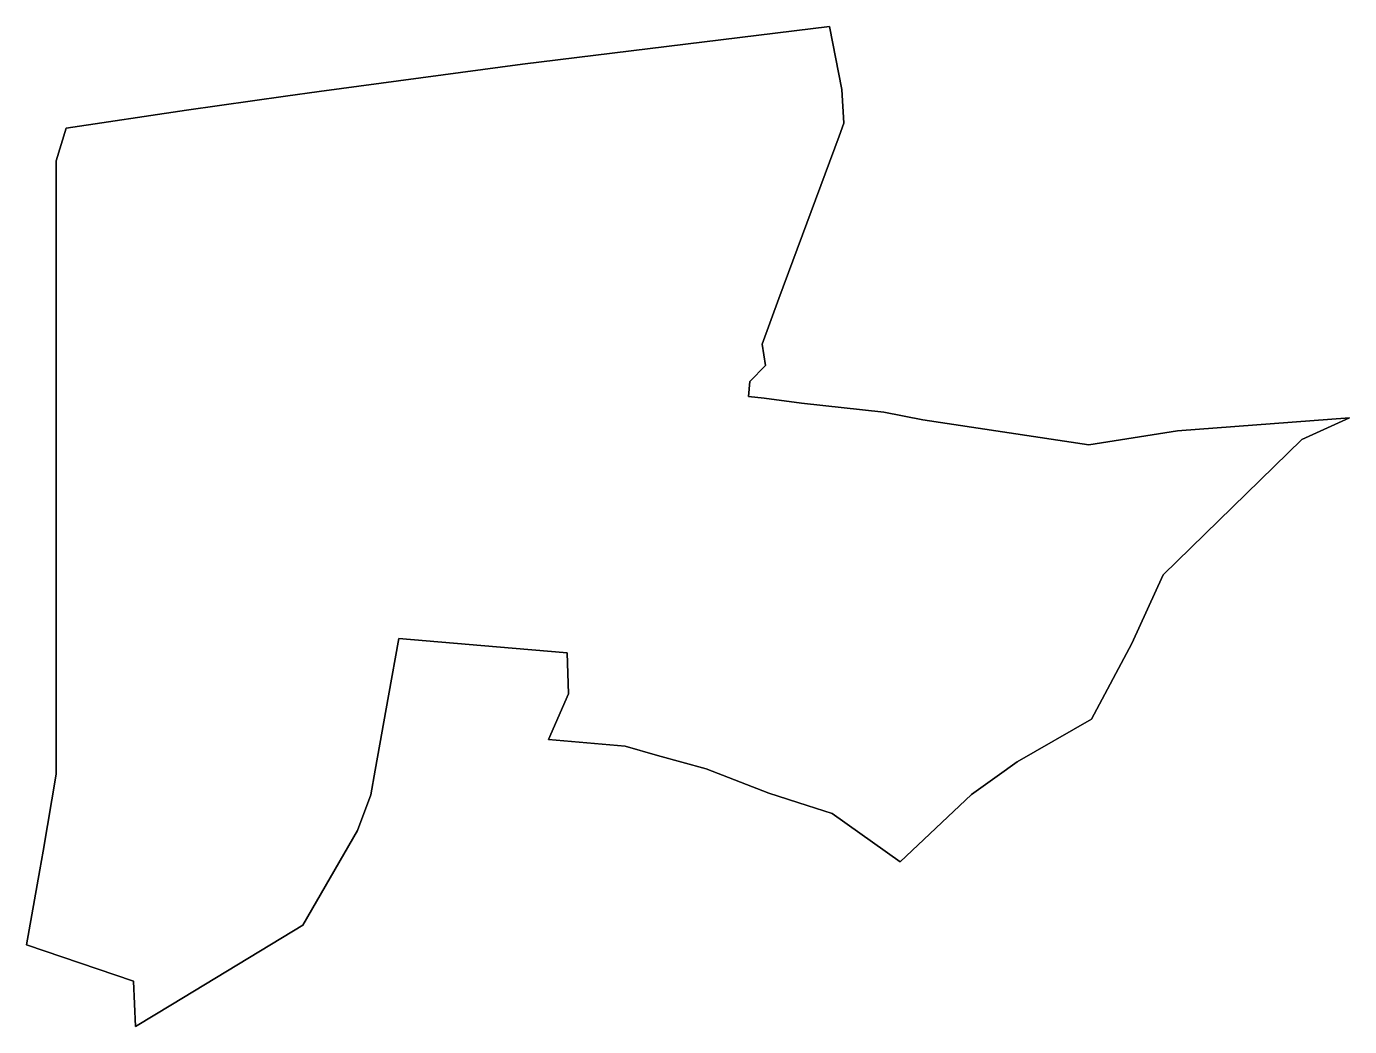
# Model space of a CAD drawing. Extents: x -85.11 to -80.27, y 45.24 to 48.9.
import ezdxf

# ---------------------------------------------------------------- set-up
doc = ezdxf.new("R2010")
doc.units = 0
doc.header["$MEASUREMENT"] = 0
doc.layers.add('GEO_', color=7, linetype='Continuous')

msp = doc.modelspace()

# ---------------------------------------------------------------- linework, layer by layer
at = {"layer": 'GEO_', "color": 7, "true_color": 0xffffff}
for p, q in [((-83.2933, 48.7582), (-82.1694, 48.896)), ((-82.1694, 48.896), (-83.2933, 48.7582)), ((-83.2933, 48.7582), (-82.1694, 48.896)), ((-82.1694, 48.896), (-83.2933, 48.7582)), ((-83.2933, 48.7582), (-82.1694, 48.896)), ((-82.1694, 48.896), (-83.2933, 48.7582)), ((-82.1694, 48.896), (-82.125, 48.6655)), ((-82.1694, 48.896), (-82.125, 48.6655)), ((-82.1694, 48.896), (-82.1694, 48.896)), ((-82.1694, 48.896), (-82.125, 48.6655)), ((-82.125, 48.6655), (-82.1694, 48.896)), ((-82.1694, 48.896), (-82.125, 48.6655)), ((-82.1694, 48.896), (-82.125, 48.6655)), ((-82.1694, 48.896), (-82.1694, 48.896)), ((-82.1694, 48.896), (-82.125, 48.6655)), ((-82.125, 48.6655), (-82.1694, 48.896)), ((-82.1694, 48.896), (-82.125, 48.6655)), ((-82.1694, 48.896), (-82.125, 48.6655)), ((-82.1694, 48.896), (-82.1694, 48.896)), ((-82.1694, 48.896), (-82.125, 48.6655)), ((-82.125, 48.6655), (-82.1694, 48.896)), ((-84.0372, 48.6582), (-83.2933, 48.7582)), ((-84.0372, 48.6582), (-83.2933, 48.7582)), ((-84.0372, 48.6582), (-83.2933, 48.7582)), ((-83.2933, 48.7582), (-84.0372, 48.6582)), ((-84.0372, 48.6582), (-83.2933, 48.7582)), ((-84.0372, 48.6582), (-83.2933, 48.7582)), ((-84.0372, 48.6582), (-83.2933, 48.7582)), ((-83.2933, 48.7582), (-84.0372, 48.6582)), ((-83.2933, 48.7582), (-83.2933, 48.7582)), ((-83.2933, 48.7582), (-83.2933, 48.7582)), ((-83.2933, 48.7582), (-83.2933, 48.7582)), ((-82.125, 48.6655), (-82.1167, 48.5427)), ((-82.125, 48.6655), (-82.1167, 48.5427)), ((-82.125, 48.6655), (-82.125, 48.6655)), ((-82.125, 48.6655), (-82.1167, 48.5427)), ((-82.1167, 48.5427), (-82.125, 48.6655)), ((-82.125, 48.6655), (-82.1167, 48.5427)), ((-82.125, 48.6655), (-82.1167, 48.5427)), ((-82.125, 48.6655), (-82.125, 48.6655)), ((-82.125, 48.6655), (-82.1167, 48.5427)), ((-82.1167, 48.5427), (-82.125, 48.6655)), ((-82.125, 48.6655), (-82.1167, 48.5427)), ((-82.125, 48.6655), (-82.1167, 48.5427)), ((-82.125, 48.6655), (-82.125, 48.6655)), ((-82.125, 48.6655), (-82.1167, 48.5427)), ((-82.1167, 48.5427), (-82.125, 48.6655)), ((-84.5225, 48.5895), (-84.1606, 48.6413)), ((-84.5225, 48.5895), (-84.1606, 48.6413)), ((-84.5225, 48.5895), (-84.1606, 48.6413)), ((-84.1606, 48.6413), (-84.5225, 48.5895)), ((-84.5225, 48.5895), (-84.1606, 48.6413)), ((-84.5225, 48.5895), (-84.1606, 48.6413)), ((-84.5225, 48.5895), (-84.1606, 48.6413)), ((-84.1606, 48.6413), (-84.5225, 48.5895)), ((-84.1606, 48.6413), (-84.0372, 48.6582)), ((-84.1606, 48.6413), (-84.0372, 48.6582)), ((-84.1606, 48.6413), (-84.0372, 48.6582)), ((-84.0372, 48.6582), (-84.1606, 48.6413)), ((-84.1606, 48.6413), (-84.0372, 48.6582)), ((-84.1606, 48.6413), (-84.0372, 48.6582)), ((-84.1606, 48.6413), (-84.0372, 48.6582)), ((-84.0372, 48.6582), (-84.1606, 48.6413)), ((-84.1606, 48.6413), (-84.1606, 48.6413)), ((-84.1606, 48.6413), (-84.1606, 48.6413)), ((-84.0372, 48.6582), (-84.0372, 48.6582)), ((-84.0372, 48.6582), (-84.0372, 48.6582)), ((-84.9636, 48.5243), (-84.5225, 48.5895)), ((-84.9636, 48.5243), (-84.5225, 48.5895)), ((-84.9636, 48.5243), (-84.5225, 48.5895)), ((-84.5225, 48.5895), (-84.9636, 48.5243)), ((-84.9636, 48.5243), (-84.5225, 48.5895)), ((-84.9636, 48.5243), (-84.5225, 48.5895)), ((-84.9636, 48.5243), (-84.5225, 48.5895)), ((-84.5225, 48.5895), (-84.9636, 48.5243)), ((-84.5225, 48.5895), (-84.5225, 48.5895)), ((-84.5225, 48.5895), (-84.5225, 48.5895)), ((-84.5225, 48.5895), (-84.5225, 48.5895)), ((-84.5225, 48.5895), (-84.5225, 48.5895)), ((-85, 48.4047), (-84.9636, 48.5243)), ((-85, 48.4047), (-84.9636, 48.5243)), ((-85, 48.4047), (-84.9636, 48.5243)), ((-84.9636, 48.5243), (-85, 48.4047)), ((-85, 48.4047), (-84.9636, 48.5243)), ((-85, 48.4047), (-84.9636, 48.5243)), ((-85, 48.4047), (-84.9636, 48.5243)), ((-84.9636, 48.5243), (-85, 48.4047)), ((-84.9636, 48.5243), (-84.9636, 48.5243)), ((-84.9636, 48.5243), (-84.9636, 48.5243)), ((-82.1167, 48.5427), (-82.1343, 48.4949)), ((-82.1167, 48.5427), (-82.1343, 48.4949)), ((-82.1167, 48.5427), (-82.1343, 48.4949)), ((-82.1343, 48.4949), (-82.1167, 48.5427)), ((-82.1167, 48.5427), (-82.1343, 48.4949)), ((-82.1167, 48.5427), (-82.1343, 48.4949)), ((-82.1167, 48.5427), (-82.1343, 48.4949)), ((-82.1343, 48.4949), (-82.1167, 48.5427)), ((-82.1167, 48.5427), (-82.1343, 48.4949)), ((-82.1167, 48.5427), (-82.1343, 48.4949)), ((-82.1167, 48.5427), (-82.1343, 48.4949)), ((-82.1343, 48.4949), (-82.1167, 48.5427)), ((-82.1167, 48.5427), (-82.1167, 48.5427)), ((-82.1167, 48.5427), (-82.1167, 48.5427)), ((-82.1167, 48.5427), (-82.1167, 48.5427)), ((-82.1343, 48.4949), (-82.3556, 47.9008)), ((-82.1343, 48.4949), (-82.3556, 47.9008)), ((-82.1343, 48.4949), (-82.3556, 47.9008)), ((-82.3556, 47.9008), (-82.1343, 48.4949)), ((-82.1343, 48.4949), (-82.3556, 47.9008)), ((-82.1343, 48.4949), (-82.3556, 47.9008)), ((-82.1343, 48.4949), (-82.3556, 47.9008)), ((-82.3556, 47.9008), (-82.1343, 48.4949)), ((-82.1343, 48.4949), (-82.3556, 47.9008)), ((-82.1343, 48.4949), (-82.3556, 47.9008)), ((-82.1343, 48.4949), (-82.3556, 47.9008)), ((-82.3556, 47.9008), (-82.1343, 48.4949)), ((-82.1343, 48.4949), (-82.1343, 48.4949)), ((-82.1343, 48.4949), (-82.1343, 48.4949)), ((-82.1343, 48.4949), (-82.1343, 48.4949)), ((-85, 47.9617), (-85, 48.4047)), ((-85, 47.9617), (-85, 48.4047)), ((-85, 47.9617), (-85, 48.4047)), ((-85, 48.4047), (-85, 48.4047)), ((-85, 48.4047), (-85, 47.9617)), ((-85, 47.9617), (-85, 48.4047)), ((-85, 47.9617), (-85, 48.4047)), ((-85, 47.9617), (-85, 48.4047)), ((-85, 48.4047), (-85, 48.4047)), ((-85, 48.4047), (-85, 47.9617)), ((-85, 47.7676), (-85, 47.9617)), ((-85, 47.9617), (-85, 47.9617)), ((-85, 47.9617), (-85, 47.7676)), ((-85, 47.7676), (-85, 47.9617)), ((-85, 47.9617), (-85, 47.9617)), ((-85, 47.9617), (-85, 47.7676)), ((-82.3556, 47.9008), (-82.4167, 47.7338)), ((-82.3556, 47.9008), (-82.4167, 47.7338)), ((-82.3556, 47.9008), (-82.4167, 47.7338)), ((-82.4167, 47.7338), (-82.3556, 47.9008)), ((-82.3556, 47.9008), (-82.4167, 47.7338)), ((-82.3556, 47.9008), (-82.4167, 47.7338)), ((-82.3556, 47.9008), (-82.4167, 47.7338)), ((-82.4167, 47.7338), (-82.3556, 47.9008)), ((-82.3556, 47.9008), (-82.3556, 47.9008)), ((-82.3556, 47.9008), (-82.3556, 47.9008)), ((-82.3556, 47.9008), (-82.3556, 47.9008)), ((-85, 47.6727), (-85, 47.7676)), ((-85, 47.6727), (-85, 47.7676)), ((-85, 47.6727), (-85, 47.7676)), ((-85, 47.7676), (-85, 47.7676)), ((-85, 47.7676), (-85, 47.6727)), ((-85, 47.6727), (-85, 47.7676)), ((-85, 47.6727), (-85, 47.7676)), ((-85, 47.6727), (-85, 47.7676)), ((-85, 47.7676), (-85, 47.7676)), ((-85, 47.7676), (-85, 47.6727)), ((-82.4167, 47.7338), (-82.4042, 47.6556)), ((-82.4167, 47.7338), (-82.4042, 47.6556)), ((-82.4167, 47.7338), (-82.4167, 47.7338)), ((-82.4167, 47.7338), (-82.4042, 47.6556)), ((-82.4042, 47.6556), (-82.4167, 47.7338)), ((-82.4167, 47.7338), (-82.4042, 47.6556)), ((-82.4167, 47.7338), (-82.4042, 47.6556)), ((-82.4167, 47.7338), (-82.4167, 47.7338)), ((-82.4167, 47.7338), (-82.4042, 47.6556)), ((-82.4042, 47.6556), (-82.4167, 47.7338)), ((-85, 47.368), (-85, 47.6727)), ((-85, 47.368), (-85, 47.6727)), ((-85, 47.368), (-85, 47.6727)), ((-85, 47.6727), (-85, 47.6727)), ((-85, 47.6727), (-85, 47.368)), ((-85, 47.368), (-85, 47.6727)), ((-85, 47.368), (-85, 47.6727)), ((-85, 47.368), (-85, 47.6727)), ((-85, 47.6727), (-85, 47.6727)), ((-85, 47.6727), (-85, 47.368)), ((-82.4042, 47.6556), (-82.4611, 47.5968)), ((-82.4042, 47.6556), (-82.4611, 47.5968)), ((-82.4042, 47.6556), (-82.4611, 47.5968)), ((-82.4611, 47.5968), (-82.4042, 47.6556)), ((-82.4042, 47.6556), (-82.4611, 47.5968)), ((-82.4042, 47.6556), (-82.4611, 47.5968)), ((-82.4042, 47.6556), (-82.4611, 47.5968)), ((-82.4611, 47.5968), (-82.4042, 47.6556)), ((-82.4042, 47.6556), (-82.4042, 47.6556)), ((-82.4042, 47.6556), (-82.4042, 47.6556)), ((-82.4611, 47.5968), (-82.4667, 47.5418)), ((-82.4611, 47.5968), (-82.4667, 47.5418)), ((-82.4611, 47.5968), (-82.4667, 47.5418)), ((-82.4667, 47.5418), (-82.4611, 47.5968)), ((-82.4611, 47.5968), (-82.4667, 47.5418)), ((-82.4611, 47.5968), (-82.4667, 47.5418)), ((-82.4611, 47.5968), (-82.4667, 47.5418)), ((-82.4667, 47.5418), (-82.4611, 47.5968)), ((-82.4611, 47.5968), (-82.4611, 47.5968)), ((-82.4611, 47.5968), (-82.4611, 47.5968)), ((-82.4667, 47.5418), (-82.4667, 47.5418)), ((-82.4667, 47.5418), (-82.4667, 47.5418)), ((-82.4667, 47.5418), (-82.4083, 47.5361)), ((-82.4083, 47.5361), (-82.4667, 47.5418)), ((-82.4667, 47.5418), (-82.4667, 47.5418)), ((-82.4667, 47.5418), (-82.4083, 47.5361)), ((-82.4083, 47.5361), (-82.4667, 47.5418)), ((-82.4667, 47.5418), (-82.4667, 47.5418)), ((-82.4083, 47.5361), (-82.2722, 47.518)), ((-82.4083, 47.5361), (-82.2722, 47.518)), ((-82.4083, 47.5361), (-82.4083, 47.5361)), ((-82.4083, 47.5361), (-82.2722, 47.518)), ((-82.2722, 47.518), (-82.4083, 47.5361)), ((-82.4083, 47.5361), (-82.2722, 47.518)), ((-82.4083, 47.5361), (-82.2722, 47.518)), ((-82.4083, 47.5361), (-82.4083, 47.5361)), ((-82.4083, 47.5361), (-82.2722, 47.518)), ((-82.2722, 47.518), (-82.4083, 47.5361)), ((-82.2722, 47.518), (-81.9708, 47.485)), ((-82.2722, 47.518), (-81.9708, 47.485)), ((-82.2722, 47.518), (-82.2722, 47.518)), ((-82.2722, 47.518), (-81.9708, 47.485)), ((-81.9708, 47.485), (-82.2722, 47.518)), ((-82.2722, 47.518), (-81.9708, 47.485)), ((-82.2722, 47.518), (-81.9708, 47.485)), ((-82.2722, 47.518), (-82.2722, 47.518)), ((-82.2722, 47.518), (-81.9708, 47.485)), ((-81.9708, 47.485), (-82.2722, 47.518)), ((-81.9708, 47.485), (-81.8278, 47.4566)), ((-81.9708, 47.485), (-81.8278, 47.4566)), ((-81.9708, 47.485), (-81.9708, 47.485)), ((-81.9708, 47.485), (-81.8278, 47.4566)), ((-81.8278, 47.4566), (-81.9708, 47.485)), ((-81.9708, 47.485), (-81.8278, 47.4566)), ((-81.9708, 47.485), (-81.8278, 47.4566)), ((-81.9708, 47.485), (-81.9708, 47.485)), ((-81.9708, 47.485), (-81.8278, 47.4566)), ((-81.8278, 47.4566), (-81.9708, 47.485)), ((-81.8278, 47.4566), (-81.2208, 47.3658)), ((-81.2208, 47.3658), (-81.8278, 47.4566)), ((-81.8278, 47.4566), (-81.8278, 47.4566)), ((-81.8278, 47.4566), (-81.2208, 47.3658)), ((-81.8278, 47.4566), (-81.2208, 47.3658)), ((-81.8278, 47.4566), (-81.8278, 47.4566)), ((-81.8278, 47.4566), (-81.2208, 47.3658)), ((-81.2208, 47.3658), (-81.8278, 47.4566)), ((-81.8278, 47.4566), (-81.2208, 47.3658)), ((-81.8278, 47.4566), (-81.2208, 47.3658)), ((-81.8278, 47.4566), (-81.8278, 47.4566)), ((-81.8278, 47.4566), (-81.2208, 47.3658)), ((-81.2208, 47.3658), (-81.8278, 47.4566)), ((-80.8958, 47.4168), (-80.2667, 47.4642)), ((-80.8958, 47.4168), (-80.2667, 47.4642)), ((-80.8958, 47.4168), (-80.2667, 47.4642)), ((-80.2667, 47.4642), (-80.8958, 47.4168)), ((-80.8958, 47.4168), (-80.2667, 47.4642)), ((-80.8958, 47.4168), (-80.2667, 47.4642)), ((-80.8958, 47.4168), (-80.2667, 47.4642)), ((-80.2667, 47.4642), (-80.8958, 47.4168)), ((-80.8958, 47.4168), (-80.2667, 47.4642)), ((-80.8958, 47.4168), (-80.2667, 47.4642)), ((-80.8958, 47.4168), (-80.2667, 47.4642)), ((-80.2667, 47.4642), (-80.8958, 47.4168)), ((-80.2667, 47.4642), (-80.4417, 47.3847)), ((-80.2667, 47.4642), (-80.4417, 47.3847)), ((-80.2667, 47.4642), (-80.4417, 47.3847)), ((-80.4417, 47.3847), (-80.2667, 47.4642)), ((-80.2667, 47.4642), (-80.4417, 47.3847)), ((-80.2667, 47.4642), (-80.4417, 47.3847)), ((-80.2667, 47.4642), (-80.4417, 47.3847)), ((-80.4417, 47.3847), (-80.2667, 47.4642)), ((-80.2667, 47.4642), (-80.4417, 47.3847)), ((-80.2667, 47.4642), (-80.4417, 47.3847)), ((-80.2667, 47.4642), (-80.4417, 47.3847)), ((-80.4417, 47.3847), (-80.2667, 47.4642)), ((-80.4417, 47.3847), (-80.2667, 47.4642)), ((-80.2667, 47.4642), (-80.4417, 47.3847)), ((-80.4417, 47.3847), (-80.2667, 47.4642)), ((-80.2667, 47.4642), (-80.4417, 47.3847)), ((-80.4417, 47.3847), (-80.2667, 47.4642)), ((-80.2667, 47.4642), (-80.4417, 47.3847)), ((-80.2667, 47.4642), (-80.2667, 47.4642)), ((-80.2667, 47.4642), (-80.2667, 47.4642)), ((-80.2667, 47.4642), (-80.2667, 47.4642)), ((-80.2667, 47.4642), (-80.2667, 47.4642)), ((-80.2667, 47.4642), (-80.2667, 47.4642)), ((-80.2667, 47.4642), (-80.2667, 47.4642)), ((-81.2208, 47.3658), (-80.8958, 47.4168)), ((-81.2208, 47.3658), (-80.8958, 47.4168)), ((-81.2208, 47.3658), (-80.8958, 47.4168)), ((-80.8958, 47.4168), (-81.2208, 47.3658)), ((-81.2208, 47.3658), (-80.8958, 47.4168)), ((-81.2208, 47.3658), (-80.8958, 47.4168)), ((-81.2208, 47.3658), (-80.8958, 47.4168)), ((-80.8958, 47.4168), (-81.2208, 47.3658)), ((-81.2208, 47.3658), (-80.8958, 47.4168)), ((-81.2208, 47.3658), (-80.8958, 47.4168)), ((-81.2208, 47.3658), (-80.8958, 47.4168)), ((-80.8958, 47.4168), (-81.2208, 47.3658)), ((-80.8958, 47.4168), (-80.8958, 47.4168)), ((-80.8958, 47.4168), (-80.8958, 47.4168)), ((-80.8958, 47.4168), (-80.8958, 47.4168)), ((-85, 47.2936), (-85, 47.368)), ((-85, 47.2936), (-85, 47.368)), ((-85, 47.2936), (-85, 47.368)), ((-85, 47.368), (-85, 47.368)), ((-85, 47.368), (-85, 47.2936)), ((-85, 47.2936), (-85, 47.368)), ((-85, 47.2936), (-85, 47.368)), ((-85, 47.2936), (-85, 47.368)), ((-85, 47.368), (-85, 47.368)), ((-85, 47.368), (-85, 47.2936)), ((-81.2208, 47.3658), (-81.2208, 47.3658)), ((-81.2208, 47.3658), (-81.2208, 47.3658)), ((-81.2208, 47.3658), (-81.2208, 47.3658)), ((-80.4417, 47.3847), (-80.9486, 46.8898)), ((-80.4417, 47.3847), (-80.9486, 46.8898)), ((-80.4417, 47.3847), (-80.9486, 46.8898)), ((-80.9486, 46.8898), (-80.4417, 47.3847)), ((-80.4417, 47.3847), (-80.9486, 46.8898)), ((-80.4417, 47.3847), (-80.9486, 46.8898)), ((-80.4417, 47.3847), (-80.9486, 46.8898)), ((-80.9486, 46.8898), (-80.4417, 47.3847)), ((-80.4417, 47.3847), (-80.9486, 46.8898)), ((-80.4417, 47.3847), (-80.9486, 46.8898)), ((-80.4417, 47.3847), (-80.9486, 46.8898)), ((-80.9486, 46.8898), (-80.4417, 47.3847)), ((-80.9486, 46.8898), (-80.4417, 47.3847)), ((-80.9486, 46.8898), (-80.4417, 47.3847)), ((-80.9486, 46.8898), (-80.4417, 47.3847)), ((-80.4417, 47.3847), (-80.9486, 46.8898)), ((-80.9486, 46.8898), (-80.4417, 47.3847)), ((-80.9486, 46.8898), (-80.4417, 47.3847)), ((-80.9486, 46.8898), (-80.4417, 47.3847)), ((-80.4417, 47.3847), (-80.9486, 46.8898)), ((-80.9486, 46.8898), (-80.4417, 47.3847)), ((-80.9486, 46.8898), (-80.4417, 47.3847)), ((-80.9486, 46.8898), (-80.4417, 47.3847)), ((-80.4417, 47.3847), (-80.9486, 46.8898)), ((-80.4417, 47.3847), (-80.4417, 47.3847)), ((-80.4417, 47.3847), (-80.4417, 47.3847)), ((-80.4417, 47.3847), (-80.4417, 47.3847)), ((-80.4417, 47.3847), (-80.4417, 47.3847)), ((-80.4417, 47.3847), (-80.4417, 47.3847)), ((-80.4417, 47.3847), (-80.4417, 47.3847)), ((-85, 47.2936), (-85, 47.2936)), ((-85, 47.2936), (-85, 47.2936)), ((-85, 47.1719), (-85, 47.2936)), ((-85, 47.1719), (-85, 47.2936)), ((-85, 47.1719), (-85, 47.2936)), ((-85, 47.2936), (-85, 47.2936)), ((-85, 47.2936), (-85, 47.1719)), ((-85, 47.1719), (-85, 47.2936)), ((-85, 47.1719), (-85, 47.2936)), ((-85, 47.1719), (-85, 47.2936)), ((-85, 47.2936), (-85, 47.2936)), ((-85, 47.2936), (-85, 47.1719)), ((-85, 47.0694), (-85, 47.1719)), ((-85, 47.1719), (-85, 47.1719)), ((-85, 47.1719), (-85, 47.0694)), ((-85, 47.0694), (-85, 47.1719)), ((-85, 47.1719), (-85, 47.1719)), ((-85, 47.1719), (-85, 47.0694)), ((-85, 46.8665), (-85, 47.0694)), ((-85, 46.8665), (-85, 47.0694)), ((-85, 46.8665), (-85, 47.0694)), ((-85, 47.0694), (-85, 47.0694)), ((-85, 47.0694), (-85, 46.8665)), ((-85, 46.8665), (-85, 47.0694)), ((-85, 46.8665), (-85, 47.0694)), ((-85, 46.8665), (-85, 47.0694)), ((-85, 47.0694), (-85, 47.0694)), ((-85, 47.0694), (-85, 46.8665)), ((-80.9486, 46.8898), (-81.0639, 46.6389)), ((-80.9486, 46.8898), (-81.0639, 46.6389)), ((-80.9486, 46.8898), (-81.0639, 46.6389)), ((-81.0639, 46.6389), (-80.9486, 46.8898)), ((-80.9486, 46.8898), (-81.0639, 46.6389)), ((-80.9486, 46.8898), (-81.0639, 46.6389)), ((-80.9486, 46.8898), (-81.0639, 46.6389)), ((-81.0639, 46.6389), (-80.9486, 46.8898)), ((-80.9486, 46.8898), (-81.0639, 46.6389)), ((-80.9486, 46.8898), (-81.0639, 46.6389)), ((-80.9486, 46.8898), (-81.0639, 46.6389)), ((-81.0639, 46.6389), (-80.9486, 46.8898)), ((-80.9486, 46.8898), (-81.0639, 46.6389)), ((-80.9486, 46.8898), (-81.0639, 46.6389)), ((-80.9486, 46.8898), (-81.0639, 46.6389)), ((-81.0639, 46.6389), (-80.9486, 46.8898)), ((-80.9486, 46.8898), (-81.0639, 46.6389)), ((-80.9486, 46.8898), (-81.0639, 46.6389)), ((-80.9486, 46.8898), (-81.0639, 46.6389)), ((-81.0639, 46.6389), (-80.9486, 46.8898)), ((-80.9486, 46.8898), (-81.0639, 46.6389)), ((-80.9486, 46.8898), (-81.0639, 46.6389)), ((-80.9486, 46.8898), (-81.0639, 46.6389)), ((-81.0639, 46.6389), (-80.9486, 46.8898)), ((-81.0639, 46.6389), (-80.9486, 46.8898)), ((-81.0639, 46.6389), (-80.9486, 46.8898)), ((-81.0639, 46.6389), (-80.9486, 46.8898)), ((-80.9486, 46.8898), (-81.0639, 46.6389)), ((-81.0639, 46.6389), (-80.9486, 46.8898)), ((-81.0639, 46.6389), (-80.9486, 46.8898)), ((-81.0639, 46.6389), (-80.9486, 46.8898)), ((-80.9486, 46.8898), (-81.0639, 46.6389)), ((-81.0639, 46.6389), (-80.9486, 46.8898)), ((-81.0639, 46.6389), (-80.9486, 46.8898)), ((-81.0639, 46.6389), (-80.9486, 46.8898)), ((-80.9486, 46.8898), (-81.0639, 46.6389)), ((-80.9486, 46.8898), (-80.9486, 46.8898)), ((-80.9486, 46.8898), (-80.9486, 46.8898)), ((-80.9486, 46.8898), (-80.9486, 46.8898)), ((-80.9486, 46.8898), (-80.9486, 46.8898)), ((-80.9486, 46.8898), (-80.9486, 46.8898)), ((-80.9486, 46.8898), (-80.9486, 46.8898)), ((-80.9486, 46.8898), (-80.9486, 46.8898)), ((-80.9486, 46.8898), (-80.9486, 46.8898)), ((-80.9486, 46.8898), (-80.9486, 46.8898)), ((-80.9486, 46.8898), (-80.9486, 46.8898)), ((-80.9486, 46.8898), (-80.9486, 46.8898)), ((-80.9486, 46.8898), (-80.9486, 46.8898)), ((-85, 46.5864), (-85, 46.8665)), ((-85, 46.5864), (-85, 46.8665)), ((-85, 46.5864), (-85, 46.8665)), ((-85, 46.8665), (-85, 46.8665)), ((-85, 46.8665), (-85, 46.5864)), ((-85, 46.5864), (-85, 46.8665)), ((-85, 46.5864), (-85, 46.8665)), ((-85, 46.5864), (-85, 46.8665)), ((-85, 46.8665), (-85, 46.8665)), ((-85, 46.8665), (-85, 46.5864)), ((-83.7832, 46.4472), (-83.7451, 46.6567)), ((-83.7832, 46.4472), (-83.7451, 46.6567)), ((-83.7832, 46.4472), (-83.7451, 46.6567)), ((-83.7451, 46.6567), (-83.7832, 46.4472)), ((-83.7832, 46.4472), (-83.7451, 46.6567)), ((-83.7832, 46.4472), (-83.7451, 46.6567)), ((-83.7832, 46.4472), (-83.7451, 46.6567)), ((-83.7451, 46.6567), (-83.7832, 46.4472)), ((-83.7451, 46.6567), (-83.7832, 46.4472)), ((-83.7451, 46.6567), (-83.7832, 46.4472)), ((-83.7451, 46.6567), (-83.7832, 46.4472)), ((-83.7832, 46.4472), (-83.7451, 46.6567)), ((-83.7451, 46.6567), (-83.3885, 46.6259)), ((-83.3885, 46.6259), (-83.7451, 46.6567)), ((-83.7451, 46.6567), (-83.7451, 46.6567)), ((-83.7451, 46.6567), (-83.3885, 46.6259)), ((-83.3885, 46.6259), (-83.7451, 46.6567)), ((-83.7451, 46.6567), (-83.7451, 46.6567)), ((-83.7451, 46.6567), (-83.7451, 46.6567)), ((-83.3885, 46.6259), (-83.7451, 46.6567)), ((-83.3885, 46.6259), (-83.7451, 46.6567)), ((-83.3885, 46.6259), (-83.7451, 46.6567)), ((-83.7451, 46.6567), (-83.7451, 46.6567)), ((-83.7451, 46.6567), (-83.3885, 46.6259)), ((-83.3885, 46.6259), (-83.1302, 46.6038)), ((-83.3885, 46.6259), (-83.1302, 46.6038)), ((-83.3885, 46.6259), (-83.3885, 46.6259)), ((-83.3885, 46.6259), (-83.1302, 46.6038)), ((-83.1302, 46.6038), (-83.3885, 46.6259)), ((-83.3885, 46.6259), (-83.3885, 46.6259)), ((-83.1302, 46.6038), (-83.3885, 46.6259)), ((-83.1302, 46.6038), (-83.3885, 46.6259)), ((-83.1302, 46.6038), (-83.3885, 46.6259)), ((-83.3885, 46.6259), (-83.3885, 46.6259)), ((-83.3885, 46.6259), (-83.1302, 46.6038)), ((-83.3885, 46.6259), (-83.1302, 46.6038)), ((-83.3885, 46.6259), (-83.1302, 46.6038)), ((-83.3885, 46.6259), (-83.3885, 46.6259)), ((-83.3885, 46.6259), (-83.1302, 46.6038)), ((-83.1302, 46.6038), (-83.3885, 46.6259)), ((-81.0639, 46.6389), (-81.2111, 46.3619)), ((-81.0639, 46.6389), (-81.2111, 46.3619)), ((-81.0639, 46.6389), (-81.2111, 46.3619)), ((-81.2111, 46.3619), (-81.0639, 46.6389)), ((-81.0639, 46.6389), (-81.2111, 46.3619)), ((-81.0639, 46.6389), (-81.2111, 46.3619)), ((-81.0639, 46.6389), (-81.2111, 46.3619)), ((-81.2111, 46.3619), (-81.0639, 46.6389)), ((-81.0639, 46.6389), (-81.2111, 46.3619)), ((-81.0639, 46.6389), (-81.2111, 46.3619)), ((-81.0639, 46.6389), (-81.2111, 46.3619)), ((-81.2111, 46.3619), (-81.0639, 46.6389)), ((-81.0639, 46.6389), (-81.2111, 46.3619)), ((-81.0639, 46.6389), (-81.2111, 46.3619)), ((-81.0639, 46.6389), (-81.2111, 46.3619)), ((-81.2111, 46.3619), (-81.0639, 46.6389)), ((-81.0639, 46.6389), (-81.2111, 46.3619)), ((-81.0639, 46.6389), (-81.2111, 46.3619)), ((-81.0639, 46.6389), (-81.2111, 46.3619)), ((-81.2111, 46.3619), (-81.0639, 46.6389)), ((-81.0639, 46.6389), (-81.2111, 46.3619)), ((-81.0639, 46.6389), (-81.2111, 46.3619)), ((-81.0639, 46.6389), (-81.2111, 46.3619)), ((-81.2111, 46.3619), (-81.0639, 46.6389)), ((-81.2111, 46.3619), (-81.0639, 46.6389)), ((-81.2111, 46.3619), (-81.0639, 46.6389)), ((-81.2111, 46.3619), (-81.0639, 46.6389)), ((-81.0639, 46.6389), (-81.2111, 46.3619)), ((-81.2111, 46.3619), (-81.0639, 46.6389)), ((-81.2111, 46.3619), (-81.0639, 46.6389)), ((-81.2111, 46.3619), (-81.0639, 46.6389)), ((-81.0639, 46.6389), (-81.2111, 46.3619)), ((-81.2111, 46.3619), (-81.0639, 46.6389)), ((-81.2111, 46.3619), (-81.0639, 46.6389)), ((-81.2111, 46.3619), (-81.0639, 46.6389)), ((-81.0639, 46.6389), (-81.2111, 46.3619)), ((-81.0639, 46.6389), (-81.0639, 46.6389)), ((-81.0639, 46.6389), (-81.0639, 46.6389)), ((-81.0639, 46.6389), (-81.0639, 46.6389)), ((-81.0639, 46.6389), (-81.0639, 46.6389)), ((-81.0639, 46.6389), (-81.0639, 46.6389)), ((-81.0639, 46.6389), (-81.0639, 46.6389)), ((-81.0639, 46.6389), (-81.0639, 46.6389)), ((-81.0639, 46.6389), (-81.0639, 46.6389)), ((-81.0639, 46.6389), (-81.0639, 46.6389)), ((-84.9992, 46.5403), (-85, 46.5864)), ((-84.9992, 46.5403), (-85, 46.5864)), ((-84.9992, 46.5403), (-85, 46.5864)), ((-85, 46.5864), (-85, 46.5864)), ((-85, 46.5864), (-84.9992, 46.5403)), ((-84.9992, 46.5403), (-85, 46.5864)), ((-84.9992, 46.5403), (-85, 46.5864)), ((-84.9992, 46.5403), (-85, 46.5864)), ((-85, 46.5864), (-85, 46.5864)), ((-85, 46.5864), (-84.9992, 46.5403)), ((-83.1302, 46.6038), (-83.1253, 46.4548)), ((-83.1302, 46.6038), (-83.1253, 46.4548)), ((-83.1302, 46.6038), (-83.1302, 46.6038)), ((-83.1302, 46.6038), (-83.1253, 46.4548)), ((-83.1253, 46.4548), (-83.1302, 46.6038)), ((-83.1302, 46.6038), (-83.1302, 46.6038)), ((-83.1253, 46.4548), (-83.1302, 46.6038)), ((-83.1253, 46.4548), (-83.1302, 46.6038)), ((-83.1253, 46.4548), (-83.1302, 46.6038)), ((-83.1302, 46.6038), (-83.1302, 46.6038)), ((-83.1302, 46.6038), (-83.1253, 46.4548)), ((-83.1302, 46.6038), (-83.1302, 46.6038)), ((-85, 46.418), (-84.9992, 46.5403)), ((-85, 46.418), (-84.9992, 46.5403)), ((-85, 46.418), (-84.9992, 46.5403)), ((-84.9992, 46.5403), (-85, 46.418)), ((-85, 46.418), (-84.9992, 46.5403)), ((-85, 46.418), (-84.9992, 46.5403)), ((-85, 46.418), (-84.9992, 46.5403)), ((-84.9992, 46.5403), (-85, 46.418)), ((-84.9992, 46.5403), (-84.9992, 46.5403)), ((-84.9992, 46.5403), (-84.9992, 46.5403)), ((-84.9992, 46.5403), (-84.9992, 46.5403)), ((-84.9992, 46.5403), (-84.9992, 46.5403)), ((-83.8327, 46.1749), (-83.7832, 46.4472)), ((-83.8327, 46.1749), (-83.7832, 46.4472)), ((-83.8327, 46.1749), (-83.7832, 46.4472)), ((-83.7832, 46.4472), (-83.8327, 46.1749)), ((-83.8327, 46.1749), (-83.7832, 46.4472)), ((-83.8327, 46.1749), (-83.7832, 46.4472)), ((-83.8327, 46.1749), (-83.7832, 46.4472)), ((-83.7832, 46.4472), (-83.8327, 46.1749)), ((-83.7832, 46.4472), (-83.8327, 46.1749)), ((-83.7832, 46.4472), (-83.8327, 46.1749)), ((-83.7832, 46.4472), (-83.8327, 46.1749)), ((-83.8327, 46.1749), (-83.7832, 46.4472)), ((-83.7832, 46.4472), (-83.7832, 46.4472)), ((-83.7832, 46.4472), (-83.7832, 46.4472)), ((-83.7832, 46.4472), (-83.7832, 46.4472)), ((-83.7832, 46.4472), (-83.7832, 46.4472)), ((-83.1253, 46.4548), (-83.1975, 46.2867)), ((-83.1253, 46.4548), (-83.1975, 46.2867)), ((-83.1253, 46.4548), (-83.1975, 46.2867)), ((-83.1975, 46.2867), (-83.1253, 46.4548)), ((-83.1975, 46.2867), (-83.1253, 46.4548)), ((-83.1975, 46.2867), (-83.1253, 46.4548)), ((-83.1975, 46.2867), (-83.1253, 46.4548)), ((-83.1253, 46.4548), (-83.1975, 46.2867)), ((-83.1253, 46.4548), (-83.1253, 46.4548)), ((-83.1253, 46.4548), (-83.1253, 46.4548)), ((-85, 46.3619), (-85, 46.418)), ((-85, 46.3619), (-85, 46.418)), ((-85, 46.3619), (-85, 46.418)), ((-85, 46.418), (-85, 46.418)), ((-85, 46.418), (-85, 46.3619)), ((-85, 46.3619), (-85, 46.418)), ((-85, 46.3619), (-85, 46.418)), ((-85, 46.3619), (-85, 46.418)), ((-85, 46.418), (-85, 46.418)), ((-85, 46.418), (-85, 46.3619)), ((-85, 46.1603), (-85, 46.3619)), ((-85, 46.1603), (-85, 46.3619)), ((-85, 46.1603), (-85, 46.3619)), ((-85, 46.3619), (-85, 46.3619)), ((-85, 46.3619), (-85, 46.1603)), ((-85, 46.1603), (-85, 46.3619)), ((-85, 46.1603), (-85, 46.3619)), ((-85, 46.1603), (-85, 46.3619)), ((-85, 46.3619), (-85, 46.3619)), ((-85, 46.3619), (-85, 46.1603)), ((-81.2111, 46.3619), (-81.4833, 46.205)), ((-81.2111, 46.3619), (-81.4833, 46.205)), ((-81.2111, 46.3619), (-81.4833, 46.205)), ((-81.4833, 46.205), (-81.2111, 46.3619)), ((-81.2111, 46.3619), (-81.4833, 46.205)), ((-81.2111, 46.3619), (-81.4833, 46.205)), ((-81.2111, 46.3619), (-81.4833, 46.205)), ((-81.4833, 46.205), (-81.2111, 46.3619)), ((-81.2111, 46.3619), (-81.4833, 46.205)), ((-81.2111, 46.3619), (-81.4833, 46.205)), ((-81.2111, 46.3619), (-81.4833, 46.205)), ((-81.4833, 46.205), (-81.2111, 46.3619)), ((-81.2111, 46.3619), (-81.4833, 46.205)), ((-81.2111, 46.3619), (-81.4833, 46.205)), ((-81.2111, 46.3619), (-81.4833, 46.205)), ((-81.4833, 46.205), (-81.2111, 46.3619)), ((-81.2111, 46.3619), (-81.4833, 46.205)), ((-81.2111, 46.3619), (-81.4833, 46.205)), ((-81.2111, 46.3619), (-81.4833, 46.205)), ((-81.4833, 46.205), (-81.2111, 46.3619)), ((-81.2111, 46.3619), (-81.4833, 46.205)), ((-81.2111, 46.3619), (-81.4833, 46.205)), ((-81.2111, 46.3619), (-81.4833, 46.205)), ((-81.4833, 46.205), (-81.2111, 46.3619)), ((-81.4833, 46.205), (-81.2111, 46.3619)), ((-81.4833, 46.205), (-81.2111, 46.3619)), ((-81.4833, 46.205), (-81.2111, 46.3619)), ((-81.2111, 46.3619), (-81.4833, 46.205)), ((-81.2111, 46.3619), (-81.2111, 46.3619)), ((-81.2111, 46.3619), (-81.2111, 46.3619)), ((-81.2111, 46.3619), (-81.2111, 46.3619)), ((-81.2111, 46.3619), (-81.2111, 46.3619)), ((-81.2111, 46.3619), (-81.2111, 46.3619)), ((-81.2111, 46.3619), (-81.2111, 46.3619)), ((-81.2111, 46.3619), (-81.2111, 46.3619)), ((-81.2111, 46.3619), (-81.2111, 46.3619)), ((-81.2111, 46.3619), (-81.2111, 46.3619)), ((-81.2111, 46.3619), (-81.2111, 46.3619)), ((-81.2111, 46.3619), (-81.2111, 46.3619)), ((-83.1975, 46.2867), (-83.1975, 46.2867)), ((-83.1975, 46.2867), (-83.1975, 46.2867)), ((-83.1975, 46.2867), (-82.9175, 46.2626)), ((-82.9175, 46.2626), (-83.1975, 46.2867)), ((-83.1975, 46.2867), (-83.1975, 46.2867)), ((-83.1975, 46.2867), (-82.9175, 46.2626)), ((-82.9175, 46.2626), (-83.1975, 46.2867)), ((-83.1975, 46.2867), (-83.1975, 46.2867)), ((-82.9175, 46.2626), (-83.1975, 46.2867)), ((-82.9175, 46.2626), (-83.1975, 46.2867)), ((-82.9175, 46.2626), (-83.1975, 46.2867)), ((-83.1975, 46.2867), (-83.1975, 46.2867)), ((-83.1975, 46.2867), (-82.9175, 46.2626)), ((-82.9175, 46.2626), (-83.1975, 46.2867)), ((-82.9175, 46.2626), (-83.1975, 46.2867)), ((-82.9175, 46.2626), (-83.1975, 46.2867)), ((-83.1975, 46.2867), (-83.1975, 46.2867)), ((-83.1975, 46.2867), (-82.9175, 46.2626)), ((-82.9175, 46.2626), (-82.7986, 46.2292)), ((-82.9175, 46.2626), (-82.7986, 46.2292)), ((-82.9175, 46.2626), (-82.9175, 46.2626)), ((-82.9175, 46.2626), (-82.7986, 46.2292)), ((-82.7986, 46.2292), (-82.9175, 46.2626)), ((-82.9175, 46.2626), (-82.7986, 46.2292)), ((-82.9175, 46.2626), (-82.7986, 46.2292)), ((-82.9175, 46.2626), (-82.9175, 46.2626)), ((-82.9175, 46.2626), (-82.7986, 46.2292)), ((-82.7986, 46.2292), (-82.9175, 46.2626)), ((-82.7986, 46.2292), (-82.9175, 46.2626)), ((-82.7986, 46.2292), (-82.9175, 46.2626)), ((-82.7986, 46.2292), (-82.9175, 46.2626)), ((-82.9175, 46.2626), (-82.9175, 46.2626)), ((-82.9175, 46.2626), (-82.7986, 46.2292)), ((-82.7986, 46.2292), (-82.9175, 46.2626)), ((-82.7986, 46.2292), (-82.9175, 46.2626)), ((-82.7986, 46.2292), (-82.9175, 46.2626)), ((-82.9175, 46.2626), (-82.9175, 46.2626)), ((-82.9175, 46.2626), (-82.7986, 46.2292)), ((-82.7986, 46.2292), (-82.6214, 46.1798)), ((-82.7986, 46.2292), (-82.6214, 46.1798)), ((-82.7986, 46.2292), (-82.7986, 46.2292)), ((-82.7986, 46.2292), (-82.6214, 46.1798)), ((-82.6214, 46.1798), (-82.7986, 46.2292)), ((-82.7986, 46.2292), (-82.6214, 46.1798)), ((-82.7986, 46.2292), (-82.6214, 46.1798)), ((-82.7986, 46.2292), (-82.7986, 46.2292)), ((-82.7986, 46.2292), (-82.6214, 46.1798)), ((-82.6214, 46.1798), (-82.7986, 46.2292)), ((-82.6214, 46.1798), (-82.7986, 46.2292)), ((-82.6214, 46.1798), (-82.7986, 46.2292)), ((-82.6214, 46.1798), (-82.7986, 46.2292)), ((-82.7986, 46.2292), (-82.7986, 46.2292)), ((-82.7986, 46.2292), (-82.6214, 46.1798)), ((-82.6214, 46.1798), (-82.7986, 46.2292)), ((-82.6214, 46.1798), (-82.7986, 46.2292)), ((-82.6214, 46.1798), (-82.7986, 46.2292)), ((-82.7986, 46.2292), (-82.7986, 46.2292)), ((-82.7986, 46.2292), (-82.6214, 46.1798)), ((-81.4833, 46.205), (-81.556, 46.1531)), ((-81.4833, 46.205), (-81.556, 46.1531)), ((-81.4833, 46.205), (-81.556, 46.1531)), ((-81.556, 46.1531), (-81.4833, 46.205)), ((-81.4833, 46.205), (-81.556, 46.1531)), ((-81.4833, 46.205), (-81.556, 46.1531)), ((-81.4833, 46.205), (-81.556, 46.1531)), ((-81.556, 46.1531), (-81.4833, 46.205)), ((-81.4833, 46.205), (-81.556, 46.1531)), ((-81.4833, 46.205), (-81.556, 46.1531)), ((-81.4833, 46.205), (-81.556, 46.1531)), ((-81.556, 46.1531), (-81.4833, 46.205)), ((-81.4833, 46.205), (-81.556, 46.1531)), ((-81.4833, 46.205), (-81.556, 46.1531)), ((-81.4833, 46.205), (-81.556, 46.1531)), ((-81.556, 46.1531), (-81.4833, 46.205)), ((-81.4833, 46.205), (-81.556, 46.1531)), ((-81.4833, 46.205), (-81.556, 46.1531)), ((-81.4833, 46.205), (-81.556, 46.1531)), ((-81.556, 46.1531), (-81.4833, 46.205)), ((-81.4833, 46.205), (-81.556, 46.1531)), ((-81.4833, 46.205), (-81.556, 46.1531)), ((-81.4833, 46.205), (-81.556, 46.1531)), ((-81.556, 46.1531), (-81.4833, 46.205)), ((-81.556, 46.1531), (-81.4833, 46.205)), ((-81.556, 46.1531), (-81.4833, 46.205)), ((-81.556, 46.1531), (-81.4833, 46.205)), ((-81.4833, 46.205), (-81.556, 46.1531)), ((-81.4833, 46.205), (-81.4833, 46.205)), ((-81.4833, 46.205), (-81.4833, 46.205)), ((-81.4833, 46.205), (-81.4833, 46.205)), ((-81.4833, 46.205), (-81.4833, 46.205)), ((-81.4833, 46.205), (-81.4833, 46.205)), ((-81.4833, 46.205), (-81.4833, 46.205)), ((-81.4833, 46.205), (-81.4833, 46.205)), ((-85.0472, 45.8792), (-85, 46.1603)), ((-85.0472, 45.8792), (-85, 46.1603)), ((-85.0472, 45.8792), (-85, 46.1603)), ((-85, 46.1603), (-85.0472, 45.8792)), ((-85.0472, 45.8792), (-85, 46.1603)), ((-85.0472, 45.8792), (-85, 46.1603)), ((-85.0472, 45.8792), (-85, 46.1603)), ((-85, 46.1603), (-85.0472, 45.8792)), ((-85, 46.1603), (-85, 46.1603)), ((-85, 46.1603), (-85, 46.1603)), ((-83.8483, 46.0843), (-83.8327, 46.1749)), ((-83.8483, 46.0843), (-83.8327, 46.1749)), ((-83.8483, 46.0843), (-83.8327, 46.1749)), ((-83.8327, 46.1749), (-83.8483, 46.0843)), ((-83.8483, 46.0843), (-83.8327, 46.1749)), ((-83.8483, 46.0843), (-83.8327, 46.1749)), ((-83.8483, 46.0843), (-83.8327, 46.1749)), ((-83.8327, 46.1749), (-83.8483, 46.0843)), ((-83.8327, 46.1749), (-83.8483, 46.0843)), ((-83.8327, 46.1749), (-83.8483, 46.0843)), ((-83.8327, 46.1749), (-83.8483, 46.0843)), ((-83.8483, 46.0843), (-83.8327, 46.1749)), ((-83.8327, 46.1749), (-83.8327, 46.1749)), ((-83.8327, 46.1749), (-83.8327, 46.1749)), ((-83.8327, 46.1749), (-83.8327, 46.1749)), ((-82.6214, 46.1798), (-82.392, 46.0913)), ((-82.392, 46.0913), (-82.6214, 46.1798)), ((-82.6214, 46.1798), (-82.6214, 46.1798)), ((-82.6214, 46.1798), (-82.392, 46.0913)), ((-82.392, 46.0913), (-82.6214, 46.1798)), ((-82.6214, 46.1798), (-82.6214, 46.1798)), ((-82.6214, 46.1798), (-82.392, 46.0913)), ((-82.6214, 46.1798), (-82.392, 46.0913)), ((-82.6214, 46.1798), (-82.6214, 46.1798)), ((-82.6214, 46.1798), (-82.392, 46.0913)), ((-82.392, 46.0913), (-82.6214, 46.1798)), ((-82.6214, 46.1798), (-82.392, 46.0913)), ((-82.6214, 46.1798), (-82.392, 46.0913)), ((-82.6214, 46.1798), (-82.6214, 46.1798)), ((-82.6214, 46.1798), (-82.392, 46.0913)), ((-82.392, 46.0913), (-82.6214, 46.1798)), ((-82.392, 46.0913), (-82.6214, 46.1798)), ((-82.392, 46.0913), (-82.6214, 46.1798)), ((-82.392, 46.0913), (-82.6214, 46.1798)), ((-82.6214, 46.1798), (-82.6214, 46.1798)), ((-82.6214, 46.1798), (-82.392, 46.0913)), ((-82.392, 46.0913), (-82.6214, 46.1798)), ((-82.392, 46.0913), (-82.6214, 46.1798)), ((-82.392, 46.0913), (-82.6214, 46.1798)), ((-82.6214, 46.1798), (-82.6214, 46.1798)), ((-82.6214, 46.1798), (-82.392, 46.0913)), ((-82.392, 46.0913), (-82.6214, 46.1798)), ((-82.392, 46.0913), (-82.6214, 46.1798)), ((-82.392, 46.0913), (-82.6214, 46.1798)), ((-82.6214, 46.1798), (-82.6214, 46.1798)), ((-82.6214, 46.1798), (-82.392, 46.0913)), ((-82.392, 46.0913), (-82.6214, 46.1798)), ((-82.392, 46.0913), (-82.6214, 46.1798)), ((-82.392, 46.0913), (-82.6214, 46.1798)), ((-82.6214, 46.1798), (-82.6214, 46.1798)), ((-82.6214, 46.1798), (-82.392, 46.0913)), ((-82.392, 46.0913), (-82.6214, 46.1798)), ((-82.392, 46.0913), (-82.6214, 46.1798)), ((-82.392, 46.0913), (-82.6214, 46.1798)), ((-82.6214, 46.1798), (-82.6214, 46.1798)), ((-82.6214, 46.1798), (-82.392, 46.0913)), ((-81.556, 46.1531), (-81.65, 46.0857)), ((-81.556, 46.1531), (-81.65, 46.0857)), ((-81.556, 46.1531), (-81.65, 46.0857)), ((-81.65, 46.0857), (-81.556, 46.1531)), ((-81.556, 46.1531), (-81.65, 46.0857)), ((-81.556, 46.1531), (-81.65, 46.0857)), ((-81.556, 46.1531), (-81.65, 46.0857)), ((-81.65, 46.0857), (-81.556, 46.1531)), ((-81.556, 46.1531), (-81.65, 46.0857)), ((-81.556, 46.1531), (-81.65, 46.0857)), ((-81.556, 46.1531), (-81.65, 46.0857)), ((-81.65, 46.0857), (-81.556, 46.1531)), ((-81.65, 46.0857), (-81.556, 46.1531)), ((-81.65, 46.0857), (-81.556, 46.1531)), ((-81.65, 46.0857), (-81.556, 46.1531)), ((-81.556, 46.1531), (-81.65, 46.0857)), ((-81.556, 46.1531), (-81.556, 46.1531)), ((-81.556, 46.1531), (-81.556, 46.1531)), ((-81.556, 46.1531), (-81.556, 46.1531)), ((-81.556, 46.1531), (-81.556, 46.1531)), ((-81.556, 46.1531), (-81.556, 46.1531)), ((-81.556, 46.1531), (-81.556, 46.1531)), ((-81.556, 46.1531), (-81.556, 46.1531)), ((-83.897, 45.9544), (-83.8483, 46.0843)), ((-83.897, 45.9544), (-83.8483, 46.0843)), ((-83.897, 45.9544), (-83.8483, 46.0843)), ((-83.8483, 46.0843), (-83.897, 45.9544)), ((-83.897, 45.9544), (-83.8483, 46.0843)), ((-83.897, 45.9544), (-83.8483, 46.0843)), ((-83.897, 45.9544), (-83.8483, 46.0843)), ((-83.8483, 46.0843), (-83.897, 45.9544)), ((-83.8483, 46.0843), (-83.897, 45.9544)), ((-83.8483, 46.0843), (-83.897, 45.9544)), ((-83.8483, 46.0843), (-83.897, 45.9544)), ((-83.897, 45.9544), (-83.8483, 46.0843)), ((-83.8483, 46.0843), (-83.8483, 46.0843)), ((-83.8483, 46.0843), (-83.8483, 46.0843)), ((-83.8483, 46.0843), (-83.8483, 46.0843)), ((-82.392, 46.0913), (-82.2512, 46.0459)), ((-82.392, 46.0913), (-82.2512, 46.0459)), ((-82.392, 46.0913), (-82.392, 46.0913)), ((-82.392, 46.0913), (-82.2512, 46.0459)), ((-82.2512, 46.0459), (-82.392, 46.0913)), ((-82.392, 46.0913), (-82.2512, 46.0459)), ((-82.392, 46.0913), (-82.2512, 46.0459)), ((-82.392, 46.0913), (-82.392, 46.0913)), ((-82.392, 46.0913), (-82.2512, 46.0459)), ((-82.2512, 46.0459), (-82.392, 46.0913)), ((-82.392, 46.0913), (-82.2512, 46.0459)), ((-82.392, 46.0913), (-82.2512, 46.0459)), ((-82.392, 46.0913), (-82.392, 46.0913)), ((-82.392, 46.0913), (-82.2512, 46.0459)), ((-82.2512, 46.0459), (-82.392, 46.0913)), ((-82.392, 46.0913), (-82.2512, 46.0459)), ((-82.392, 46.0913), (-82.2512, 46.0459)), ((-82.392, 46.0913), (-82.392, 46.0913)), ((-82.392, 46.0913), (-82.2512, 46.0459)), ((-82.2512, 46.0459), (-82.392, 46.0913)), ((-82.2512, 46.0459), (-82.392, 46.0913)), ((-82.2512, 46.0459), (-82.392, 46.0913)), ((-82.2512, 46.0459), (-82.392, 46.0913)), ((-82.392, 46.0913), (-82.392, 46.0913)), ((-82.392, 46.0913), (-82.2512, 46.0459)), ((-82.2512, 46.0459), (-82.392, 46.0913)), ((-82.2512, 46.0459), (-82.392, 46.0913)), ((-82.2512, 46.0459), (-82.392, 46.0913)), ((-82.392, 46.0913), (-82.392, 46.0913)), ((-82.392, 46.0913), (-82.2512, 46.0459)), ((-82.2512, 46.0459), (-82.392, 46.0913)), ((-82.2512, 46.0459), (-82.392, 46.0913)), ((-82.2512, 46.0459), (-82.392, 46.0913)), ((-82.392, 46.0913), (-82.392, 46.0913)), ((-82.392, 46.0913), (-82.2512, 46.0459)), ((-82.2512, 46.0459), (-82.392, 46.0913)), ((-82.2512, 46.0459), (-82.392, 46.0913)), ((-82.2512, 46.0459), (-82.392, 46.0913)), ((-82.392, 46.0913), (-82.392, 46.0913)), ((-82.392, 46.0913), (-82.2512, 46.0459)), ((-82.2512, 46.0459), (-82.392, 46.0913)), ((-82.2512, 46.0459), (-82.392, 46.0913)), ((-82.2512, 46.0459), (-82.392, 46.0913)), ((-82.392, 46.0913), (-82.392, 46.0913)), ((-82.392, 46.0913), (-82.2512, 46.0459)), ((-82.2512, 46.0459), (-82.2512, 46.0459)), ((-82.2512, 46.0459), (-82.1596, 46.0161)), ((-82.2512, 46.0459), (-82.1596, 46.0161)), ((-82.2512, 46.0459), (-82.2512, 46.0459)), ((-82.2512, 46.0459), (-82.1596, 46.0161)), ((-82.1596, 46.0161), (-82.2512, 46.0459)), ((-82.2512, 46.0459), (-82.1596, 46.0161)), ((-82.2512, 46.0459), (-82.1596, 46.0161)), ((-82.2512, 46.0459), (-82.2512, 46.0459)), ((-82.2512, 46.0459), (-82.1596, 46.0161)), ((-82.1596, 46.0161), (-82.2512, 46.0459)), ((-82.2512, 46.0459), (-82.1596, 46.0161)), ((-82.2512, 46.0459), (-82.1596, 46.0161)), ((-82.2512, 46.0459), (-82.2512, 46.0459)), ((-82.2512, 46.0459), (-82.1596, 46.0161)), ((-82.1596, 46.0161), (-82.2512, 46.0459)), ((-82.2512, 46.0459), (-82.2512, 46.0459)), ((-82.2512, 46.0459), (-82.2512, 46.0459)), ((-82.1596, 46.0161), (-82.2512, 46.0459)), ((-82.1596, 46.0161), (-82.2512, 46.0459)), ((-82.1596, 46.0161), (-82.2512, 46.0459)), ((-82.2512, 46.0459), (-82.2512, 46.0459)), ((-82.2512, 46.0459), (-82.1596, 46.0161)), ((-82.1596, 46.0161), (-82.2512, 46.0459)), ((-82.1596, 46.0161), (-82.2512, 46.0459)), ((-82.1596, 46.0161), (-82.2512, 46.0459)), ((-82.2512, 46.0459), (-82.2512, 46.0459)), ((-82.2512, 46.0459), (-82.1596, 46.0161)), ((-82.1596, 46.0161), (-82.2512, 46.0459)), ((-82.1596, 46.0161), (-82.2512, 46.0459)), ((-82.1596, 46.0161), (-82.2512, 46.0459)), ((-82.2512, 46.0459), (-82.2512, 46.0459)), ((-82.2512, 46.0459), (-82.1596, 46.0161)), ((-81.65, 46.0857), (-81.9111, 45.8402)), ((-81.65, 46.0857), (-81.9111, 45.8402)), ((-81.65, 46.0857), (-81.9111, 45.8402)), ((-81.9111, 45.8402), (-81.65, 46.0857)), ((-81.65, 46.0857), (-81.9111, 45.8402)), ((-81.65, 46.0857), (-81.9111, 45.8402)), ((-81.65, 46.0857), (-81.9111, 45.8402)), ((-81.9111, 45.8402), (-81.65, 46.0857)), ((-81.65, 46.0857), (-81.9111, 45.8402)), ((-81.65, 46.0857), (-81.9111, 45.8402)), ((-81.65, 46.0857), (-81.9111, 45.8402)), ((-81.9111, 45.8402), (-81.65, 46.0857)), ((-81.9111, 45.8402), (-81.65, 46.0857)), ((-81.9111, 45.8402), (-81.65, 46.0857)), ((-81.9111, 45.8402), (-81.65, 46.0857)), ((-81.65, 46.0857), (-81.9111, 45.8402)), ((-81.65, 46.0857), (-81.65, 46.0857)), ((-81.65, 46.0857), (-81.65, 46.0857)), ((-81.65, 46.0857), (-81.65, 46.0857)), ((-81.65, 46.0857), (-81.65, 46.0857)), ((-82.1596, 46.0161), (-81.9111, 45.8402)), ((-82.1596, 46.0161), (-81.9111, 45.8402)), ((-82.1596, 46.0161), (-82.1596, 46.0161)), ((-82.1596, 46.0161), (-81.9111, 45.8402)), ((-81.9111, 45.8402), (-82.1596, 46.0161)), ((-82.1596, 46.0161), (-81.9111, 45.8402)), ((-82.1596, 46.0161), (-81.9111, 45.8402)), ((-82.1596, 46.0161), (-82.1596, 46.0161)), ((-82.1596, 46.0161), (-81.9111, 45.8402)), ((-81.9111, 45.8402), (-82.1596, 46.0161)), ((-82.1596, 46.0161), (-81.9111, 45.8402)), ((-82.1596, 46.0161), (-81.9111, 45.8402)), ((-82.1596, 46.0161), (-82.1596, 46.0161)), ((-82.1596, 46.0161), (-81.9111, 45.8402)), ((-81.9111, 45.8402), (-82.1596, 46.0161)), ((-81.9111, 45.8402), (-82.1596, 46.0161)), ((-81.9111, 45.8402), (-82.1596, 46.0161)), ((-81.9111, 45.8402), (-82.1596, 46.0161)), ((-82.1596, 46.0161), (-82.1596, 46.0161)), ((-82.1596, 46.0161), (-81.9111, 45.8402)), ((-81.9111, 45.8402), (-82.1596, 46.0161)), ((-81.9111, 45.8402), (-82.1596, 46.0161)), ((-81.9111, 45.8402), (-82.1596, 46.0161)), ((-82.1596, 46.0161), (-82.1596, 46.0161)), ((-82.1596, 46.0161), (-81.9111, 45.8402)), ((-81.9111, 45.8402), (-82.1596, 46.0161)), ((-81.9111, 45.8402), (-82.1596, 46.0161)), ((-81.9111, 45.8402), (-82.1596, 46.0161)), ((-82.1596, 46.0161), (-82.1596, 46.0161)), ((-82.1596, 46.0161), (-81.9111, 45.8402)), ((-84.0972, 45.6083), (-83.897, 45.9544)), ((-84.0972, 45.6083), (-83.897, 45.9544)), ((-84.0972, 45.6083), (-83.897, 45.9544)), ((-83.897, 45.9544), (-84.0972, 45.6083)), ((-84.0972, 45.6083), (-83.897, 45.9544)), ((-84.0972, 45.6083), (-83.897, 45.9544)), ((-84.0972, 45.6083), (-83.897, 45.9544)), ((-83.897, 45.9544), (-84.0972, 45.6083)), ((-84.0972, 45.6083), (-83.897, 45.9544)), ((-84.0972, 45.6083), (-83.897, 45.9544)), ((-84.0972, 45.6083), (-83.897, 45.9544)), ((-83.897, 45.9544), (-84.0972, 45.6083)), ((-83.897, 45.9544), (-84.0972, 45.6083)), ((-83.897, 45.9544), (-84.0972, 45.6083)), ((-83.897, 45.9544), (-84.0972, 45.6083)), ((-84.0972, 45.6083), (-83.897, 45.9544)), ((-83.897, 45.9544), (-84.0972, 45.6083)), ((-83.897, 45.9544), (-84.0972, 45.6083)), ((-83.897, 45.9544), (-84.0972, 45.6083)), ((-84.0972, 45.6083), (-83.897, 45.9544)), ((-83.897, 45.9544), (-83.897, 45.9544)), ((-83.897, 45.9544), (-83.897, 45.9544)), ((-83.897, 45.9544), (-83.897, 45.9544)), ((-83.897, 45.9544), (-83.897, 45.9544)), ((-83.897, 45.9544), (-83.897, 45.9544)), ((-85.0597, 45.8108), (-85.0472, 45.8792)), ((-85.0597, 45.8108), (-85.0472, 45.8792)), ((-85.0597, 45.8108), (-85.0472, 45.8792)), ((-85.0472, 45.8792), (-85.0597, 45.8108)), ((-85.0597, 45.8108), (-85.0472, 45.8792)), ((-85.0597, 45.8108), (-85.0472, 45.8792)), ((-85.0597, 45.8108), (-85.0472, 45.8792)), ((-85.0472, 45.8792), (-85.0597, 45.8108)), ((-85.0472, 45.8792), (-85.0472, 45.8792)), ((-85.0472, 45.8792), (-85.0472, 45.8792)), ((-85.1083, 45.536), (-85.0597, 45.8108)), ((-85.1083, 45.536), (-85.0597, 45.8108)), ((-85.1083, 45.536), (-85.0597, 45.8108)), ((-85.0597, 45.8108), (-85.1083, 45.536)), ((-85.1083, 45.536), (-85.0597, 45.8108)), ((-85.1083, 45.536), (-85.0597, 45.8108)), ((-85.1083, 45.536), (-85.0597, 45.8108)), ((-85.0597, 45.8108), (-85.1083, 45.536)), ((-85.0597, 45.8108), (-85.0597, 45.8108)), ((-85.0597, 45.8108), (-85.0597, 45.8108)), ((-81.9111, 45.8402), (-81.9111, 45.8402)), ((-81.9111, 45.8402), (-81.9111, 45.8402)), ((-81.9111, 45.8402), (-81.9111, 45.8402)), ((-81.9111, 45.8402), (-81.9111, 45.8402)), ((-81.9111, 45.8402), (-81.9111, 45.8402)), ((-81.9111, 45.8402), (-81.9111, 45.8402)), ((-81.9111, 45.8402), (-81.9111, 45.8402)), ((-81.9111, 45.8402), (-81.9111, 45.8402)), ((-81.9111, 45.8402), (-81.9111, 45.8402)), ((-81.9111, 45.8402), (-81.9111, 45.8402)), ((-84.5734, 45.3194), (-84.0972, 45.6083)), ((-84.5734, 45.3194), (-84.0972, 45.6083)), ((-84.5734, 45.3194), (-84.0972, 45.6083)), ((-84.0972, 45.6083), (-84.5734, 45.3194)), ((-84.5734, 45.3194), (-84.0972, 45.6083)), ((-84.5734, 45.3194), (-84.0972, 45.6083)), ((-84.5734, 45.3194), (-84.0972, 45.6083)), ((-84.0972, 45.6083), (-84.5734, 45.3194)), ((-84.5734, 45.3194), (-84.0972, 45.6083)), ((-84.5734, 45.3194), (-84.0972, 45.6083)), ((-84.5734, 45.3194), (-84.0972, 45.6083)), ((-84.0972, 45.6083), (-84.5734, 45.3194)), ((-84.0972, 45.6083), (-84.5734, 45.3194)), ((-84.0972, 45.6083), (-84.5734, 45.3194)), ((-84.0972, 45.6083), (-84.5734, 45.3194)), ((-84.5734, 45.3194), (-84.0972, 45.6083)), ((-84.0972, 45.6083), (-84.5734, 45.3194)), ((-84.0972, 45.6083), (-84.5734, 45.3194)), ((-84.0972, 45.6083), (-84.5734, 45.3194)), ((-84.5734, 45.3194), (-84.0972, 45.6083)), ((-84.0972, 45.6083), (-84.0972, 45.6083)), ((-84.0972, 45.6083), (-84.0972, 45.6083)), ((-84.0972, 45.6083), (-84.0972, 45.6083)), ((-84.0972, 45.6083), (-84.0972, 45.6083)), ((-84.0972, 45.6083), (-84.0972, 45.6083)), ((-84.7167, 45.4029), (-85.1083, 45.536)), ((-84.7167, 45.4029), (-85.1083, 45.536)), ((-84.7167, 45.4029), (-85.1083, 45.536)), ((-85.1083, 45.536), (-85.1083, 45.536)), ((-85.1083, 45.536), (-84.7167, 45.4029)), ((-84.7167, 45.4029), (-85.1083, 45.536)), ((-84.7167, 45.4029), (-85.1083, 45.536)), ((-84.7167, 45.4029), (-85.1083, 45.536)), ((-85.1083, 45.536), (-85.1083, 45.536)), ((-85.1083, 45.536), (-84.7167, 45.4029)), ((-84.7092, 45.2372), (-84.7167, 45.4029)), ((-84.7092, 45.2372), (-84.7167, 45.4029)), ((-84.7092, 45.2372), (-84.7167, 45.4029)), ((-84.7167, 45.4029), (-84.7167, 45.4029)), ((-84.7167, 45.4029), (-84.7092, 45.2372)), ((-84.7092, 45.2372), (-84.7167, 45.4029)), ((-84.7092, 45.2372), (-84.7167, 45.4029)), ((-84.7092, 45.2372), (-84.7167, 45.4029)), ((-84.7167, 45.4029), (-84.7167, 45.4029)), ((-84.7167, 45.4029), (-84.7092, 45.2372)), ((-84.7092, 45.2372), (-84.5734, 45.3194)), ((-84.7092, 45.2372), (-84.5734, 45.3194)), ((-84.7092, 45.2372), (-84.5734, 45.3194)), ((-84.5734, 45.3194), (-84.7092, 45.2372)), ((-84.7092, 45.2372), (-84.5734, 45.3194)), ((-84.7092, 45.2372), (-84.5734, 45.3194)), ((-84.7092, 45.2372), (-84.5734, 45.3194)), ((-84.5734, 45.3194), (-84.7092, 45.2372)), ((-84.7092, 45.2372), (-84.5734, 45.3194)), ((-84.7092, 45.2372), (-84.5734, 45.3194)), ((-84.7092, 45.2372), (-84.5734, 45.3194)), ((-84.5734, 45.3194), (-84.7092, 45.2372)), ((-84.5734, 45.3194), (-84.7092, 45.2372)), ((-84.5734, 45.3194), (-84.7092, 45.2372)), ((-84.5734, 45.3194), (-84.7092, 45.2372)), ((-84.7092, 45.2372), (-84.5734, 45.3194)), ((-84.5734, 45.3194), (-84.7092, 45.2372)), ((-84.5734, 45.3194), (-84.7092, 45.2372)), ((-84.5734, 45.3194), (-84.7092, 45.2372)), ((-84.7092, 45.2372), (-84.5734, 45.3194)), ((-84.5734, 45.3194), (-84.5734, 45.3194)), ((-84.5734, 45.3194), (-84.5734, 45.3194)), ((-84.5734, 45.3194), (-84.5734, 45.3194)), ((-84.5734, 45.3194), (-84.5734, 45.3194)), ((-84.5734, 45.3194), (-84.5734, 45.3194)), ((-84.7092, 45.2372), (-84.7092, 45.2372)), ((-84.7092, 45.2372), (-84.7092, 45.2372)), ((-84.7092, 45.2372), (-84.7092, 45.2372)), ((-84.7092, 45.2372), (-84.7092, 45.2372)), ((-84.7092, 45.2372), (-84.7092, 45.2372))]:
    msp.add_line(p, q, dxfattribs=at)

doc.saveas('drawing.dxf')
